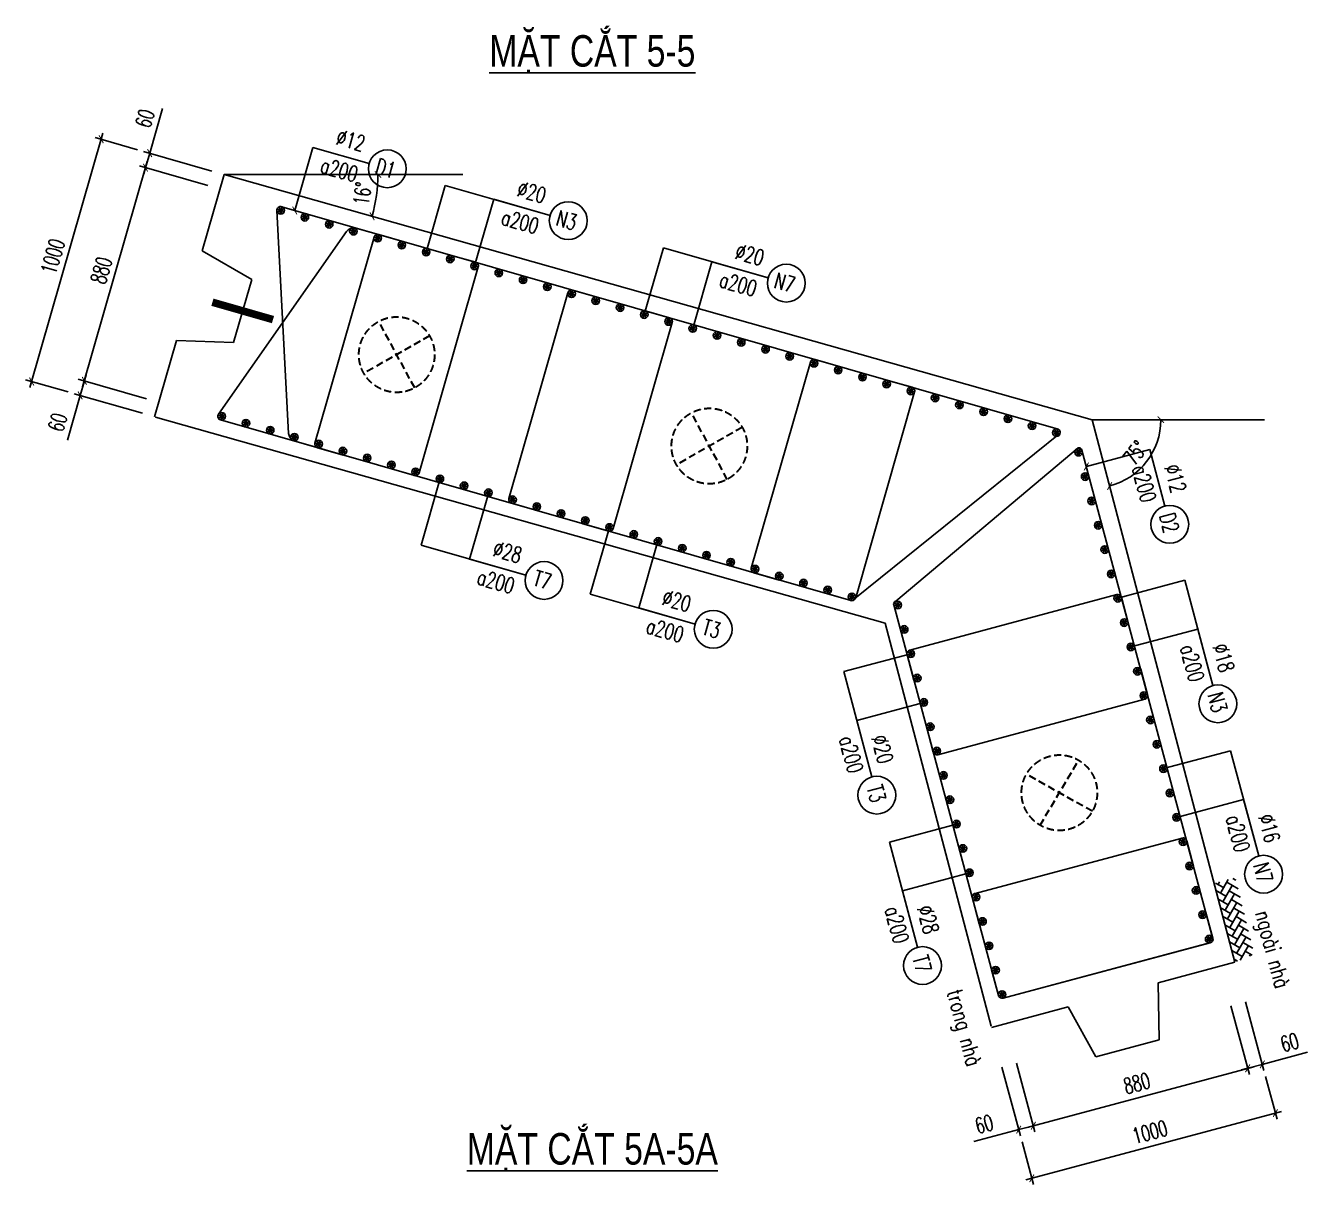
# Model space of a CAD drawing. Header units: millimetres. Extents: x -143483 to 1166745, y -1448440 to -1202244.
# Drawn here: x 737002 to 757333, y -1233263 to -1214871 of the extents above; entities that cross this region are included whole.
import ezdxf
from ezdxf.enums import TextEntityAlignment as Align

# ---------------------------------------------------------------- set-up
doc = ezdxf.new("R2010")
doc.units = ezdxf.units.MM
doc.header["$LTSCALE"] = 30
doc.header["$PDMODE"] = 3
doc.linetypes.add('DASHED', pattern=[19.05, 12.7, -6.35])
doc.layers.get('0').update_dxf_attribs({"lineweight": 9})
doc.layers.get('Defpoints').update_dxf_attribs({"lineweight": 9})
for name, color, linetype in [('ccu11-Cotthep', 9, 'Continuous'), ('ccu11-Dim', 8, 'Continuous'), ('ccu11-Hatch', 8, 'Continuous'), ('ccu11-Text', 31, 'Continuous'), ('ccu11-Thay', 7, 'Continuous'), ('ccu11-Thep', 4, 'Continuous'), ('ccu11-Thep doc', 4, 'Continuous'), ('ccu11-Thepdai', 6, 'Continuous'), ('Xref_ST_MBDV Cot vach 30.7.2022$0$Xref_ST_MBDV Cot vach 30.7.2022|Xref_ST_MBDV Cot vach 30.7.2022|Xref_ST_MBDV Cot vach 30.7.2022|Xref_ST_MBDV Cot vach 30.7.2022|ccu12-Thay', 7, 'Continuous')]:
    doc.layers.add(name, color=color, linetype=linetype)
doc.layers.add('ccu11-Khuat', color=9, linetype='DASHED', lineweight=30)
doc.layers.add('Vicom_thep doc', color=1, linetype='Continuous', lineweight=35)
doc.styles.add('ccu11-dim', font='vnsimli.shx', dxfattribs={"width": 0.65, "bigfont": 'bigfont.shx'})
doc.styles.add('ccu11-VnAvH-B', font='VHAVANB.TTF')
doc.styles.add('ccu11-vnsimli', font='vnsimli.shx', dxfattribs={"width": 0.8, "bigfont": 'vns.shx'})
doc.styles.add('ccu11-vnsimple', font='vnsimple.shx', dxfattribs={"bigfont": 'bigfont.shx'})
doc.styles.add('ccu11_simli', font='vnsimli.shx', dxfattribs={"width": 0.8})
doc.dimstyles.new('ccu11-100', dxfattribs={"dimscale": 100, "dimtxt": 2.5, "dimasz": 1, "dimexe": 1, "dimexo": 2, "dimgap": 1, "dimtad": 1, "dimdec": 0, "dimdsep": 46, "dimtxsty": 'ccu11-dim', "dimblk": 'ARCHTICK', "dimcen": -1, "dimdle": 1, "dimclrd": 256, "dimclre": 256, "dimclrt": 3, "dimadec": 0, "dimazin": 2, "dimtfac": 0.1, "dimtdec": 0, "dimtmove": 0, "dimatfit": 1, "dimldrblk": 'ARCHTICK', "dimfxl": 0, "dimtvp": 0.833333, "dimtolj": 1, "dimtzin": 12, "dimarcsym": 0})
doc.dimstyles.new('ccu11-100x4', dxfattribs={"dimscale": 100, "dimtxt": 2.5, "dimasz": 1, "dimexe": 1, "dimexo": 2, "dimgap": 1, "dimtad": 1, "dimdec": 0, "dimlfac": 0.25, "dimdsep": 46, "dimtxsty": 'ccu11-dim', "dimblk": 'ARCHTICK', "dimcen": -1, "dimdle": 1, "dimclrd": 256, "dimclre": 256, "dimclrt": 3, "dimadec": 0, "dimazin": 2, "dimtfac": 0.1, "dimtdec": 0, "dimtmove": 0, "dimatfit": 1, "dimldrblk": 'ARCHTICK', "dimfxl": 0, "dimtvp": 0.833333, "dimtolj": 1, "dimtzin": 12, "dimarcsym": 0})

# ---------------------------------------------------------------- blocks, each defined once
blk = doc.blocks.new('_ARCHTICK')
at = {"color": 0, "linetype": 'ByBlock', "const_width": 0.15}
blk.add_lwpolyline([(-0.5, -0.5), (0.5, 0.5)], dxfattribs=at)
blk = doc.blocks.new('*D3064')
at = {"layer": 'ccu11-Dim', "lineweight": -2, "transparency": 16777216}
blk.add_arc((740151, -1217234), 2439, 344.2212, 360, dxfattribs=at)
at = {"layer": 'Defpoints', "color": 0, "transparency": 16777216}
for p in [(740151, -1217234), (740151, -1217234), (743937, -1217234), (742549, -1217680), (753922, -1221126)]:
    blk.add_point(p, dxfattribs=at)
at = {"layer": 'ccu11-Dim', "lineweight": -2, "transparency": 16777216, "xscale": 100, "yscale": 100, "zscale": 100}
for p, rotation in [((742590, -1217234), 89.9999999999996), ((742498, -1217897), 254.2212265879957)]:
    blk.add_blockref('_ARCHTICK', p, dxfattribs=dict(at, rotation=rotation))
at = {"layer": 'ccu11-Dim', "color": 3, "transparency": 16777216, "insert": (742344, -1217538), "char_height": 250, "attachment_point": 5, "rotation": 82.1106, "style": 'ccu11-dim'}
blk.add_mtext('\\A1;16\\M+1818B', dxfattribs=at)
blk = doc.blocks.new('*D3065')
at = {"layer": 'ccu11-Dim', "lineweight": -2, "transparency": 16777216}
blk.add_arc((753922, -1221126), 1088, 284.7218, 0, dxfattribs=at)
at = {"layer": 'Defpoints', "color": 0, "transparency": 16777216}
for p in [(753922, -1221126), (753922, -1221126), (756652, -1221126), (754619, -1221961), (756184, -1229736)]:
    blk.add_point(p, dxfattribs=at)
at = {"layer": 'ccu11-Dim', "lineweight": -2, "transparency": 16777216, "xscale": 100, "yscale": 100, "zscale": 100}
for p, rotation in [((755010, -1221126), 90.00000000000064), ((754198, -1222178), 194.7218464302534)]:
    blk.add_blockref('_ARCHTICK', p, dxfattribs=dict(at, rotation=rotation))
at = {"layer": 'ccu11-Dim', "color": 3, "transparency": 16777216, "insert": (754605, -1221653), "char_height": 250, "attachment_point": 5, "rotation": 52.3609, "style": 'ccu11-dim'}
blk.add_mtext('\\A1;75\\M+1818B', dxfattribs=at)
blk = doc.blocks.new('*D3111')
at = {"layer": 'ccu11-Dim', "linetype": 'ByBlock', "lineweight": -2, "ltscale": 30, "transparency": 16777216}
for p, q in [((738970, -1216896), (739174, -1216185)), ((739958, -1217179), (738874, -1216868)), ((738904, -1217126), (738970, -1216896)), ((739892, -1217410), (738808, -1217099)), ((738904, -1217126), (738876, -1217222))]:
    blk.add_line(p, q, dxfattribs=at)
at = {"layer": 'Defpoints', "color": 0, "linetype": 'ByBlock', "ltscale": 30, "transparency": 16777216}
for p in [(738904, -1217126), (740151, -1217234), (740085, -1217465)]:
    blk.add_point(p, dxfattribs=at)
at = {"layer": 'ccu11-Dim', "linetype": 'ByBlock', "lineweight": -2, "ltscale": 30, "transparency": 16777216, "xscale": 100, "yscale": 100, "zscale": 100}
for p, rotation in [((738970, -1216896), 254.0000000005541), ((738904, -1217126), 74.0000000005541)]:
    blk.add_blockref('_ARCHTICK', p, dxfattribs=dict(at, rotation=rotation))
at = {"layer": 'ccu11-Dim', "color": 3, "linetype": 'ByBlock', "ltscale": 30, "transparency": 16777216, "insert": (738894, -1216345), "char_height": 250, "attachment_point": 5, "rotation": 74, "style": 'ccu11-dim'}
blk.add_mtext('\\A1;60', dxfattribs=at)
blk = doc.blocks.new('*D3112')
at = {"layer": 'ccu11-Dim', "linetype": 'ByBlock', "lineweight": -2, "ltscale": 30, "transparency": 16777216}
for p, q in [((738931, -1217030), (737906, -1220606)), ((739892, -1217410), (738808, -1217099)), ((738922, -1220793), (737837, -1220482))]:
    blk.add_line(p, q, dxfattribs=at)
at = {"layer": 'Defpoints', "color": 0, "linetype": 'ByBlock', "ltscale": 30, "transparency": 16777216}
for p in [(740085, -1217465), (737934, -1220510), (739114, -1220849)]:
    blk.add_point(p, dxfattribs=at)
at = {"layer": 'ccu11-Dim', "linetype": 'ByBlock', "lineweight": -2, "ltscale": 30, "transparency": 16777216, "xscale": 100, "yscale": 100, "zscale": 100}
for p, rotation in [((738904, -1217126), 74.0000000005541), ((737934, -1220510), 254.0000000005541)]:
    blk.add_blockref('_ARCHTICK', p, dxfattribs=dict(at, rotation=rotation))
at = {"layer": 'ccu11-Dim', "color": 3, "linetype": 'ByBlock', "ltscale": 30, "transparency": 16777216, "insert": (738202, -1218756), "char_height": 250, "attachment_point": 5, "rotation": 74, "style": 'ccu11-dim'}
blk.add_mtext('\\A1;880', dxfattribs=at)
blk = doc.blocks.new('*D3113')
at = {"layer": 'ccu11-Dim', "linetype": 'ByBlock', "lineweight": -2, "ltscale": 30, "transparency": 16777216}
for p, q in [((738922, -1220793), (737837, -1220482)), ((737934, -1220510), (737961, -1220414)), ((737934, -1220510), (737867, -1220741)), ((737867, -1220741), (737664, -1221452)), ((738856, -1221024), (737771, -1220713))]:
    blk.add_line(p, q, dxfattribs=at)
at = {"layer": 'Defpoints', "color": 0, "linetype": 'ByBlock', "ltscale": 30, "transparency": 16777216}
for p in [(737934, -1220510), (739114, -1220849), (739048, -1221079)]:
    blk.add_point(p, dxfattribs=at)
at = {"layer": 'ccu11-Dim', "linetype": 'ByBlock', "lineweight": -2, "ltscale": 30, "transparency": 16777216, "xscale": 100, "yscale": 100, "zscale": 100}
for p, rotation in [((737934, -1220510), 254.0000000005541), ((737867, -1220741), 74.0000000005541)]:
    blk.add_blockref('_ARCHTICK', p, dxfattribs=dict(at, rotation=rotation))
at = {"layer": 'ccu11-Dim', "color": 3, "linetype": 'ByBlock', "ltscale": 30, "transparency": 16777216, "insert": (737511, -1221167), "char_height": 250, "attachment_point": 5, "rotation": 74, "style": 'ccu11-dim'}
blk.add_mtext('\\A1;60', dxfattribs=at)
blk = doc.blocks.new('*D3114')
at = {"layer": 'ccu11-Dim', "linetype": 'ByBlock', "lineweight": -2, "ltscale": 30, "transparency": 16777216}
for p, q in [((738228, -1216579), (737071, -1220616)), ((738778, -1216841), (738105, -1216648)), ((737675, -1220686), (737002, -1220493))]:
    blk.add_line(p, q, dxfattribs=at)
at = {"layer": 'Defpoints', "color": 0, "linetype": 'ByBlock', "ltscale": 30, "transparency": 16777216}
for p in [(738970, -1216896), (737098, -1220520), (737867, -1220741)]:
    blk.add_point(p, dxfattribs=at)
at = {"layer": 'ccu11-Dim', "linetype": 'ByBlock', "lineweight": -2, "ltscale": 30, "transparency": 16777216, "xscale": 100, "yscale": 100, "zscale": 100}
for p, rotation in [((738201, -1216675), 74.0000000005541), ((737098, -1220520), 254.0000000005541)]:
    blk.add_blockref('_ARCHTICK', p, dxfattribs=dict(at, rotation=rotation))
at = {"layer": 'ccu11-Dim', "color": 3, "linetype": 'ByBlock', "ltscale": 30, "transparency": 16777216, "insert": (737433, -1218536), "char_height": 250, "attachment_point": 5, "rotation": 74, "style": 'ccu11-dim'}
blk.add_mtext('\\A1;1000', dxfattribs=at)
blk = doc.blocks.new('*D3115')
at = {"layer": 'ccu11-Dim', "linetype": 'ByBlock', "lineweight": -2, "ltscale": 30, "transparency": 16777216}
for p, q in [((756121, -1230428), (756413, -1231517)), ((756353, -1230365), (756645, -1231455)), ((756619, -1231359), (757333, -1231167)), ((756387, -1231421), (756291, -1231447)), ((756387, -1231421), (756619, -1231359))]:
    blk.add_line(p, q, dxfattribs=at)
at = {"layer": 'Defpoints', "color": 0, "linetype": 'ByBlock', "ltscale": 30, "transparency": 16777216}
for p in [(756069, -1230234), (756301, -1230172), (756387, -1231421)]:
    blk.add_point(p, dxfattribs=at)
at = {"layer": 'ccu11-Dim', "linetype": 'ByBlock', "lineweight": -2, "ltscale": 30, "transparency": 16777216, "xscale": 100, "yscale": 100, "zscale": 100}
for p, rotation in [((756387, -1231421), 14.99999999563664), ((756619, -1231359), 194.9999999956366)]:
    blk.add_blockref('_ARCHTICK', p, dxfattribs=dict(at, rotation=rotation))
at = {"layer": 'ccu11-Dim', "color": 3, "linetype": 'ByBlock', "ltscale": 30, "transparency": 16777216, "insert": (757052, -1231010), "char_height": 250, "attachment_point": 5, "rotation": 15, "style": 'ccu11-dim'}
blk.add_mtext('\\A1;60', dxfattribs=at)
blk = doc.blocks.new('*D3116')
at = {"layer": 'ccu11-Dim', "linetype": 'ByBlock', "lineweight": -2, "ltscale": 30, "transparency": 16777216}
for p, q in [((756121, -1230428), (756413, -1231517)), ((752721, -1231339), (753013, -1232429)), ((756484, -1231395), (752891, -1232358))]:
    blk.add_line(p, q, dxfattribs=at)
at = {"layer": 'Defpoints', "color": 0, "linetype": 'ByBlock', "ltscale": 30, "transparency": 16777216}
for p in [(756069, -1230234), (752669, -1231145), (752987, -1232332)]:
    blk.add_point(p, dxfattribs=at)
at = {"layer": 'ccu11-Dim', "linetype": 'ByBlock', "lineweight": -2, "ltscale": 30, "transparency": 16777216, "xscale": 100, "yscale": 100, "zscale": 100}
for p, rotation in [((756387, -1231421), 14.99999999563664), ((752987, -1232332), 194.9999999956366)]:
    blk.add_blockref('_ARCHTICK', p, dxfattribs=dict(at, rotation=rotation))
at = {"layer": 'ccu11-Dim', "color": 3, "linetype": 'ByBlock', "ltscale": 30, "transparency": 16777216, "insert": (754629, -1231659), "char_height": 250, "attachment_point": 5, "rotation": 15, "style": 'ccu11-dim'}
blk.add_mtext('\\A1;880', dxfattribs=at)
blk = doc.blocks.new('*D3117')
at = {"layer": 'ccu11-Dim', "linetype": 'ByBlock', "lineweight": -2, "ltscale": 30, "transparency": 16777216}
for p, q in [((752489, -1231401), (752781, -1232491)), ((752721, -1231339), (753013, -1232429)), ((752755, -1232394), (752041, -1232585)), ((752987, -1232332), (752755, -1232394)), ((752987, -1232332), (753084, -1232306))]:
    blk.add_line(p, q, dxfattribs=at)
at = {"layer": 'Defpoints', "color": 0, "linetype": 'ByBlock', "ltscale": 30, "transparency": 16777216}
for p in [(752438, -1231208), (752669, -1231145), (752987, -1232332)]:
    blk.add_point(p, dxfattribs=at)
at = {"layer": 'ccu11-Dim', "linetype": 'ByBlock', "lineweight": -2, "ltscale": 30, "transparency": 16777216, "xscale": 100, "yscale": 100, "zscale": 100}
for p, rotation in [((752987, -1232332), 194.9999999956366), ((752755, -1232394), 14.99999999563664)]:
    blk.add_blockref('_ARCHTICK', p, dxfattribs=dict(at, rotation=rotation))
at = {"layer": 'ccu11-Dim', "color": 3, "linetype": 'ByBlock', "ltscale": 30, "transparency": 16777216, "insert": (752207, -1232308), "char_height": 250, "attachment_point": 5, "rotation": 15, "style": 'ccu11-dim'}
blk.add_mtext('\\A1;60', dxfattribs=at)
blk = doc.blocks.new('*D3118')
at = {"layer": 'ccu11-Dim', "linetype": 'ByBlock', "lineweight": -2, "ltscale": 30, "transparency": 16777216}
for p, q in [((756671, -1231552), (756852, -1232228)), ((756923, -1232106), (752866, -1233193)), ((752807, -1232587), (752988, -1233263))]:
    blk.add_line(p, q, dxfattribs=at)
at = {"layer": 'Defpoints', "color": 0, "linetype": 'ByBlock', "ltscale": 30, "transparency": 16777216}
for p in [(756619, -1231359), (752755, -1232394), (752963, -1233167)]:
    blk.add_point(p, dxfattribs=at)
at = {"layer": 'ccu11-Dim', "linetype": 'ByBlock', "lineweight": -2, "ltscale": 30, "transparency": 16777216, "xscale": 100, "yscale": 100, "zscale": 100}
for p, rotation in [((756826, -1232132), 14.99999999563664), ((752963, -1233167), 194.9999999956366)]:
    blk.add_blockref('_ARCHTICK', p, dxfattribs=dict(at, rotation=rotation))
at = {"layer": 'ccu11-Dim', "color": 3, "linetype": 'ByBlock', "ltscale": 30, "transparency": 16777216, "insert": (754836, -1232432), "char_height": 250, "attachment_point": 5, "rotation": 15, "style": 'ccu11-dim'}
blk.add_mtext('\\A1;1000', dxfattribs=at)
blk = doc.blocks.new('MCT')
at = {"ltscale": 0.005}
for p, q in [((-0.49, 0), (0.49, 0)), ((0.35, -0.35), (-0.35, 0.35)), ((-0.35, -0.35), (0.35, 0.35)), ((0, -0.49), (0, 0.49))]:
    blk.add_line(p, q, dxfattribs=at)
blk.add_circle((0, 0), 0.492, dxfattribs=at)
blk = doc.blocks.new('*U1355')
at = {"layer": 'ccu11-Thep doc', "xscale": -121.9200000001001, "yscale": 121.9200000001001, "zscale": 121.92, "rotation": 270}
blk.add_blockref('MCT', (0, 0), dxfattribs=at)
blk = doc.blocks.new('*U1356')
at = {"layer": 'ccu11-Thep doc', "color": 0, "linetype": 'ByBlock', "lineweight": -2, "transparency": 16777216}
for p in [(0, 0), (800, 0), (1600, 0), (2400, 0), (3200, 0), (4000, 0), (4800, 0), (5600, 0), (6400, 0), (7200, 0), (8000, 0), (8800, 0), (9600, 0), (10400, 0), (11200, 0), (12000, 0), (12800, 0)]:
    blk.add_blockref('*U1355', p, dxfattribs=at)
blk = doc.blocks.new('SHD')
at = {"layer": 'ccu11-Cotthep'}
blk.add_circle((300, 0), 300, dxfattribs=at)
at = {"layer": 'ccu11-Cotthep', "color": 31, "style": 'ccu11_simli', "width": 0.8}
blk.add_attdef('DK', text='', height=250, dxfattribs=at).set_placement((-101, 65), align=Align.BOTTOM_RIGHT)
blk.add_attdef('KH', text='', height=250, dxfattribs=at).set_placement((300, 0), align=Align.MIDDLE)
blk.add_attdef('KC', text='', height=250, dxfattribs=at).set_placement((-101, -142), align=Align.TOP_RIGHT)
blk = doc.blocks.new('*U1357')
at = {"layer": 'ccu11-Thep doc', "xscale": -121.9200000001001, "yscale": 121.9200000001001, "zscale": 121.92, "rotation": 270}
blk.add_blockref('MCT', (0, 0), dxfattribs=at)
blk = doc.blocks.new('*U1358')
at = {"layer": 'ccu11-Thep doc', "color": 0, "linetype": 'ByBlock', "lineweight": -2, "transparency": 16777216}
for p in [(0, 0), (800, 0), (1600, 0), (2400, 0), (3200, 0), (4000, 0), (4800, 0), (5600, 0), (6400, 0), (7200, 0), (8000, 0), (8800, 0), (9600, 0), (10400, 0)]:
    blk.add_blockref('*U1357', p, dxfattribs=at)
blk = doc.blocks.new('*U1373')
at = {"layer": 'ccu11-Thep doc', "xscale": -121.9200000001001, "yscale": 121.9200000001001, "zscale": 121.92, "rotation": 270}
blk.add_blockref('MCT', (0, 0), dxfattribs=at)
blk = doc.blocks.new('*U1374')
at = {"layer": 'ccu11-Thep doc', "color": 0, "linetype": 'ByBlock', "lineweight": -2, "transparency": 16777216}
for p in [(0, 0), (800, 0), (1600, 0), (2400, 0), (3200, 0), (4000, 0), (4800, 0), (5600, 0), (6400, 0), (7200, 0), (8000, 0)]:
    blk.add_blockref('*U1373', p, dxfattribs=at)
blk = doc.blocks.new('*U1371')
at = {"layer": 'ccu11-Thep doc', "xscale": -121.9200000001001, "yscale": 121.9200000001001, "zscale": 121.92, "rotation": 270}
blk.add_blockref('MCT', (0, 0), dxfattribs=at)
blk = doc.blocks.new('*U1372')
at = {"layer": 'ccu11-Thep doc', "color": 0, "linetype": 'ByBlock', "lineweight": -2, "transparency": 16777216}
for p in [(0, 0), (800, 0), (1600, 0), (2400, 0), (3200, 0), (4000, 0), (4800, 0), (5600, 0), (6400, 0)]:
    blk.add_blockref('*U1371', p, dxfattribs=at)
blk = doc.blocks.new('ccu11_block_thep')
at = {"layer": 'ccu11-Thep', "color": 3}
for p, q in [((-0.4, 0), (0.4, 0)), ((-0.28, 0.28), (0.28, -0.28)), ((0.28, 0.28), (-0.28, -0.28)), ((0, 0.4), (0, -0.4))]:
    blk.add_line(p, q, dxfattribs=at)
at = {"layer": 'ccu11-Thep', "color": 1, "const_width": 0.0667}
blk.add_lwpolyline([(-0.4, 0, 1), (0.4, 0, 1), (-0.4, 0, 1)], format="xyb", dxfattribs=at)
at = {"layer": 'ccu11-Thep', "color": 1}
blk.add_circle((0, 0), 0.4, dxfattribs=at)
blk = doc.blocks.new('*U1377')
at = {"layer": 'Vicom_thep doc', "xscale": -150, "yscale": 150, "zscale": 150, "rotation": 180}
blk.add_blockref('ccu11_block_thep', (0, 0), dxfattribs=at)
blk = doc.blocks.new('*U1378')
at = {"layer": 'ccu11-Thep doc', "color": 0, "linetype": 'ByBlock', "lineweight": -2, "transparency": 16777216}
for p in [(0, 0), (800, 0), (1600, 0), (2400, 0), (3200, 0), (4000, 0), (4800, 0), (5600, 0), (6400, 0), (7200, 0), (8000, 0), (8800, 0), (9600, 0)]:
    blk.add_blockref('*U1377', p, dxfattribs=at)
blk = doc.blocks.new('*U1375')
at = {"layer": 'Vicom_thep doc', "xscale": -150, "yscale": 150, "zscale": 150, "rotation": 180}
blk.add_blockref('ccu11_block_thep', (0, 0), dxfattribs=at)
blk = doc.blocks.new('*U1376')
at = {"layer": 'ccu11-Thep doc', "color": 0, "linetype": 'ByBlock', "lineweight": -2, "transparency": 16777216}
for p in [(0, 0), (800, 0), (1600, 0), (2400, 0), (3200, 0), (4000, 0), (4800, 0), (5600, 0)]:
    blk.add_blockref('*U1375', p, dxfattribs=at)
blk = doc.blocks.new('*U1379')
at = {"layer": 'Vicom_thep doc', "xscale": -150, "yscale": 150, "zscale": 150, "rotation": 180}
blk.add_blockref('ccu11_block_thep', (0, 0), dxfattribs=at)
blk = doc.blocks.new('*U1380')
at = {"layer": 'ccu11-Thep doc', "color": 0, "linetype": 'ByBlock', "lineweight": -2, "transparency": 16777216}
for p in [(0, 0), (800, 0), (1600, 0), (2400, 0), (3200, 0), (4000, 0), (4800, 0), (5600, 0), (6400, 0), (7200, 0), (8000, 0), (8800, 0), (9600, 0), (10400, 0), (11200, 0), (12000, 0)]:
    blk.add_blockref('*U1379', p, dxfattribs=at)
blk = doc.blocks.new('*U1381')
at = {"layer": 'Vicom_thep doc', "xscale": -150, "yscale": 150, "zscale": 150, "rotation": 180}
blk.add_blockref('ccu11_block_thep', (0, 0), dxfattribs=at)
blk = doc.blocks.new('*U1382')
at = {"layer": 'ccu11-Thep doc', "color": 0, "linetype": 'ByBlock', "lineweight": -2, "transparency": 16777216}
for p in [(0, 0), (800, 0), (1600, 0), (2400, 0), (3200, 0), (4000, 0), (4800, 0), (5600, 0), (6400, 0), (7200, 0)]:
    blk.add_blockref('*U1381', p, dxfattribs=at)

msp = doc.modelspace()

# ---------------------------------------------------------------- hatches: boundary and pattern name
at = {"layer": 'ccu11-Hatch', "ltscale": 10}
h = msp.add_hatch(dxfattribs=at)
h.set_pattern_fill('AR-HBONE', color=256, scale=25, angle=195, style=0)
h.set_pattern_definition([(330, (1627545.81, 2381998.41), (36.6025404, -136.6025404), [300, -100]), (240, (1627632.41, 2381948.41), (36.6025404, -136.6025404), [300, -100])])
h.paths.add_polyline_path([(756190.63, -1228396.64), (755849.93, -1228487.93), (756184.41, -1229736.25), (756493.34, -1229609.11)])

# ---------------------------------------------------------------- linework, layer by layer
at = {"layer": 'ccu11-Dim'}
for points in [[(740150.73, -1217234.26), (743936.7, -1217234.26)], [(753921.94, -1221125.61), (756651.58, -1221125.61)]]:
    msp.add_lwpolyline(points, dxfattribs=at)
at = {"layer": 'ccu11-Khuat', "ltscale": 0.3}
for p, q in [((743173.26, -1220621.59), (742604.19, -1219565.1)), ((743409.95, -1219796.15), (742367.5, -1220390.54)), ((748132.18, -1222072.74), (747563.12, -1221016.26)), ((748368.87, -1221247.31), (747326.42, -1221841.7)), ((753093.64, -1227563.05), (753706.13, -1226531.14)), ((753923.09, -1227340.8), (752876.69, -1226753.38))]:
    msp.add_line(p, q, dxfattribs=at)
for centre in [(742888.73, -1220093.35), (747847.65, -1221544.5), (753399.89, -1227047.09)]:
    msp.add_circle(centre, 600, dxfattribs=at)
at = {"layer": 'ccu11-Thay'}
for p, q in [((739803.43, -1218445.45), (740150.73, -1217234.26)), ((740588.47, -1218899.42), (739803.43, -1218445.45)), ((740301.81, -1219899.14), (740588.47, -1218899.42)), ((739048.18, -1221079.31), (739395.49, -1219868.12)), ((739395.49, -1219868.12), (740301.81, -1219899.14)), ((756184.41, -1229736.25), (754967.35, -1230062.36)), ((754967.35, -1230062.36), (754982.54, -1230969.09)), ((753537.77, -1230445.41), (752320.71, -1230771.53)), ((753977.98, -1231238.26), (753537.77, -1230445.41)), ((754982.54, -1230969.09), (753977.98, -1231238.26))]:
    msp.add_line(p, q, dxfattribs=at)
at = {"layer": 'ccu11-Thep', "const_width": 120}
msp.add_lwpolyline([(740926, -1219537.16), (739964.74, -1219261.53)], dxfattribs=at)
at = {"layer": 'ccu11-Thepdai'}
for points in [[(742918.57, -1218277.6), (742226.01, -1218079.01, 0.23620228), (742093.01, -1218137.36), (740061.34, -1221036.41, 0.5204497), (740093.36, -1221129.33), (750091.94, -1223996.38, 0.41421356), (750153.79, -1223962.1), (753413.11, -1221338.87, 0.41421356), (753378.83, -1221277.03), (741063.6, -1217745.69, 0.5204497), (740987.21, -1217807.53), (741173.9, -1221342.69, 0.23620228), (741255.77, -1221462.65), (741948.33, -1221661.24)], [(743006.81, -1218302.9), (742603.08, -1218187.13, 0.41421356), (742528.87, -1218228.27), (741591.7, -1221496.56, 0.41421356), (741632.84, -1221570.77), (742036.57, -1221686.54)], [(743737.37, -1218512.38), (744141.1, -1218628.15, -0.41421356), (744182.24, -1218702.37), (743245.07, -1221970.66, -0.41421356), (743170.86, -1222011.79), (742767.13, -1221896.03)], [(746082.85, -1219184.94), (745679.12, -1219069.17, 0.41421356), (745604.91, -1219110.31), (744667.74, -1222378.6, 0.41421356), (744708.88, -1222452.81), (745112.61, -1222568.58)], [(746813.41, -1219394.42), (747217.14, -1219510.19, -0.41421356), (747258.28, -1219584.41), (746321.11, -1222852.7, -0.41421356), (746246.9, -1222893.83), (745843.17, -1222778.07)], [(749927.9, -1220287.49), (749524.17, -1220171.72, 0.41421356), (749449.95, -1220212.86), (748512.79, -1223481.15, 0.41421356), (748553.92, -1223555.36), (748957.65, -1223671.13)], [(750658.49, -1220496.71), (751062.3, -1220612.2, -0.41421356), (751103.49, -1220686.39), (750168.57, -1223955.32, -0.41421356), (750094.38, -1223996.51), (749690.57, -1223881.02)], [(750772.46, -1224066.11), (752433.47, -1230265.08, 0.41421356), (752506.96, -1230307.51), (755800.77, -1229424.94, 0.41421356), (755836.12, -1229363.7), (753758.41, -1221609.59, 0.41421356), (753697.18, -1221574.23), (750807.82, -1224004.87, 0.41421356), (750772.46, -1224066.11)], [(754492.85, -1224350.54), (754384.15, -1223944.86, 0.41421356), (754310.66, -1223902.43), (751026.51, -1224782.41, 0.41421356), (750984.09, -1224855.9), (751092.79, -1225261.59)], [(754689.55, -1225084.65), (754798.26, -1225490.34, -0.41421356), (754755.83, -1225563.82), (751471.68, -1226443.81, -0.41421356), (751398.2, -1226401.38), (751289.49, -1225995.69)], [(755528.13, -1228214.25), (755419.42, -1227808.56, 0.41421356), (755345.94, -1227766.13), (752061.79, -1228646.12, 0.41421356), (752019.36, -1228719.6), (752128.07, -1229125.29)], [(755724.83, -1228948.35), (755833.53, -1229354.04, -0.41421356), (755791.11, -1229427.52), (752506.96, -1230307.51, -0.41421356), (752433.47, -1230265.08), (752324.77, -1229859.39)]]:
    msp.add_lwpolyline(points, format="xyb", dxfattribs=at)
at = {"layer": 'Xref_ST_MBDV Cot vach 30.7.2022$0$Xref_ST_MBDV Cot vach 30.7.2022|Xref_ST_MBDV Cot vach 30.7.2022|Xref_ST_MBDV Cot vach 30.7.2022|Xref_ST_MBDV Cot vach 30.7.2022|ccu12-Thay', "ltscale": 10}
for p, q in [((753921.94, -1221125.61), (740150.73, -1217234.26)), ((739063.04, -1221083.53), (750634.23, -1224353.22)), ((756184.41, -1229736.25), (753921.94, -1221125.61)), ((750634.23, -1224353.22), (752315.73, -1230752.76))]:
    msp.add_line(p, q, dxfattribs=at)

# ---------------------------------------------------------------- block references
at = {"layer": 'ccu11-Cotthep'}
ref = msp.add_blockref('SHD', (742450.74, -1217061.16), dxfattribs=dict(at, rotation=344))
ref.add_attrib('KH', 'D1', dxfattribs={"color": 31, "height": 250, "rotation": 344, "style": 'ccu11-vnsimple', "width": 0.7}).set_placement((742715.09, -1217136.96), align=Align.MIDDLE_CENTER)
ref.add_attrib('KC', 'a200', dxfattribs={"color": 31, "height": 250, "rotation": 344, "style": 'ccu11-vnsimple', "width": 0.7}).set_placement((742011.2, -1217039.16), align=Align.TOP_CENTER)
ref.add_attrib('DK', '`12', dxfattribs={"color": 31, "height": 250, "rotation": 344, "style": 'ccu11-vnsimple', "width": 0.7}).set_placement((742105.38, -1216884.11), align=Align.BOTTOM_CENTER)
ref = msp.add_blockref('SHD', (745320.88, -1217884.16), dxfattribs=dict(at, rotation=344))
ref.add_attrib('KH', 'N3', dxfattribs={"color": 31, "height": 250, "rotation": 344, "style": 'ccu11-vnsimple', "width": 0.7}).set_placement((745585.22, -1217959.96), align=Align.MIDDLE_CENTER)
ref.add_attrib('KC', 'a200', dxfattribs={"color": 31, "height": 250, "rotation": 344, "style": 'ccu11-vnsimple', "width": 0.7}).set_placement((744881.33, -1217862.16), align=Align.TOP_CENTER)
ref.add_attrib('DK', '`20', dxfattribs={"color": 31, "height": 250, "rotation": 344, "style": 'ccu11-vnsimple', "width": 0.7}).set_placement((744975.52, -1217707.11), align=Align.BOTTOM_CENTER)
ref = msp.add_blockref('SHD', (748779.95, -1218876.04), dxfattribs=dict(at, rotation=344))
ref.add_attrib('KH', 'N7', dxfattribs={"color": 31, "height": 250, "rotation": 344, "style": 'ccu11-vnsimple', "width": 0.7}).set_placement((749044.3, -1218951.84), align=Align.MIDDLE_CENTER)
ref.add_attrib('KC', 'a200', dxfattribs={"color": 31, "height": 250, "rotation": 344, "style": 'ccu11-vnsimple', "width": 0.7}).set_placement((748340.41, -1218854.03), align=Align.TOP_CENTER)
ref.add_attrib('DK', '`20', dxfattribs={"color": 31, "height": 250, "rotation": 344, "style": 'ccu11-vnsimple', "width": 0.7}).set_placement((748434.6, -1218698.99), align=Align.BOTTOM_CENTER)
ref = msp.add_blockref('SHD', (755073.21, -1222496.86), dxfattribs=dict(at, rotation=285))
ref.add_attrib('KH', 'D2', dxfattribs={"color": 31, "height": 250, "rotation": 285, "style": 'ccu11-vnsimple', "width": 0.7}).set_placement((755144.39, -1222762.49), align=Align.MIDDLE_CENTER)
ref.add_attrib('KC', 'a200', dxfattribs={"color": 31, "height": 250, "rotation": 285, "style": 'ccu11-vnsimple', "width": 0.7}).set_placement((754865.7, -1222108.76), align=Align.TOP_CENTER)
ref.add_attrib('DK', '`12', dxfattribs={"color": 31, "height": 250, "rotation": 285, "style": 'ccu11-vnsimple', "width": 0.7}).set_placement((755047.1, -1222109.64), align=Align.BOTTOM_CENTER)
ref = msp.add_blockref('SHD', (744937.18, -1223595.36), dxfattribs=dict(at, rotation=344))
ref.add_attrib('KH', 'T7', dxfattribs={"color": 31, "height": 250, "rotation": 344, "style": 'ccu11-vnsimple', "width": 0.7}).set_placement((745201.52, -1223671.16), align=Align.MIDDLE_CENTER)
ref.add_attrib('KC', 'a200', dxfattribs={"color": 31, "height": 250, "rotation": 344, "style": 'ccu11-vnsimple', "width": 0.7}).set_placement((744497.64, -1223573.35), align=Align.TOP_CENTER)
ref.add_attrib('DK', '`28', dxfattribs={"color": 31, "height": 250, "rotation": 344, "style": 'ccu11-vnsimple', "width": 0.7}).set_placement((744591.82, -1223418.31), align=Align.BOTTOM_CENTER)
ref = msp.add_blockref('SHD', (747620.4, -1224369.96), dxfattribs=dict(at, rotation=344))
ref.add_attrib('KH', 'T3', dxfattribs={"color": 31, "height": 250, "rotation": 344, "style": 'ccu11-vnsimple', "width": 0.7}).set_placement((747884.74, -1224445.76), align=Align.MIDDLE_CENTER)
ref.add_attrib('KC', 'a200', dxfattribs={"color": 31, "height": 250, "rotation": 344, "style": 'ccu11-vnsimple', "width": 0.7}).set_placement((747180.86, -1224347.95), align=Align.TOP_CENTER)
ref.add_attrib('DK', '`20', dxfattribs={"color": 31, "height": 250, "rotation": 344, "style": 'ccu11-vnsimple', "width": 0.7}).set_placement((747275.04, -1224192.91), align=Align.BOTTOM_CENTER)
ref = msp.add_blockref('SHD', (755836.55, -1225345.68), dxfattribs=dict(at, rotation=285))
ref.add_attrib('KH', 'N3', dxfattribs={"color": 31, "height": 250, "rotation": 285, "style": 'ccu11-vnsimple', "width": 0.7}).set_placement((755907.73, -1225611.31), align=Align.MIDDLE_CENTER)
ref.add_attrib('KC', 'a200', dxfattribs={"color": 31, "height": 250, "rotation": 285, "style": 'ccu11-vnsimple', "width": 0.7}).set_placement((755629.03, -1224957.58), align=Align.TOP_CENTER)
ref.add_attrib('DK', '`18', dxfattribs={"color": 31, "height": 250, "rotation": 285, "style": 'ccu11-vnsimple', "width": 0.7}).set_placement((755810.44, -1224958.46), align=Align.BOTTOM_CENTER)
ref = msp.add_blockref('SHD', (750426.68, -1226795.25), dxfattribs=dict(at, rotation=285))
ref.add_attrib('KH', 'T3', dxfattribs={"color": 31, "height": 250, "rotation": 285, "style": 'ccu11-vnsimple', "width": 0.7}).set_placement((750497.85, -1227060.88), align=Align.MIDDLE_CENTER)
ref.add_attrib('KC', 'a200', dxfattribs={"color": 31, "height": 250, "rotation": 285, "style": 'ccu11-vnsimple', "width": 0.7}).set_placement((750219.16, -1226407.15), align=Align.TOP_CENTER)
ref.add_attrib('DK', '`20', dxfattribs={"color": 31, "height": 250, "rotation": 285, "style": 'ccu11-vnsimple', "width": 0.7}).set_placement((750400.57, -1226408.03), align=Align.BOTTOM_CENTER)
ref = msp.add_blockref('SHD', (756561.25, -1228050.27), dxfattribs=dict(at, rotation=285))
ref.add_attrib('KH', 'N7', dxfattribs={"color": 31, "height": 250, "rotation": 285, "style": 'ccu11-vnsimple', "width": 0.7}).set_placement((756632.42, -1228315.9), align=Align.MIDDLE_CENTER)
ref.add_attrib('KC', 'a200', dxfattribs={"color": 31, "height": 250, "rotation": 285, "style": 'ccu11-vnsimple', "width": 0.7}).set_placement((756353.73, -1227662.17), align=Align.TOP_CENTER)
ref.add_attrib('DK', '`16', dxfattribs={"color": 31, "height": 250, "rotation": 285, "style": 'ccu11-vnsimple', "width": 0.7}).set_placement((756535.14, -1227663.05), align=Align.BOTTOM_CENTER)
ref = msp.add_blockref('SHD', (751151.37, -1229499.84), dxfattribs=dict(at, rotation=285))
ref.add_attrib('KH', 'T7', dxfattribs={"color": 31, "height": 250, "rotation": 285, "style": 'ccu11-vnsimple', "width": 0.7}).set_placement((751222.55, -1229765.47), align=Align.MIDDLE_CENTER)
ref.add_attrib('KC', 'a200', dxfattribs={"color": 31, "height": 250, "rotation": 285, "style": 'ccu11-vnsimple', "width": 0.7}).set_placement((750943.85, -1229111.75), align=Align.TOP_CENTER)
ref.add_attrib('DK', '`28', dxfattribs={"color": 31, "height": 250, "rotation": 285, "style": 'ccu11-vnsimple', "width": 0.7}).set_placement((751125.26, -1229112.62), align=Align.BOTTOM_CENTER)
at = {"layer": 'ccu11-Thep doc', "xscale": -1}
for name, p, rotation in [('*U1356', (753352.68, -1221331.95), 344), ('*U1358', (750109.61, -1223939.03), 344), ('*U1374', (755775.58, -1229369.57), 285)]:
    msp.add_blockref(name, p, dxfattribs=dict(at, rotation=rotation))
at = {"layer": 'ccu11-Thep doc'}
for name, p, rotation in [('*U1380', (741431.57, -1217913.62), 344), ('*U1378', (740496.99, -1221182.66), 344), ('*U1382', (753808.55, -1222028.53), 285), ('*U1372', (752491.43, -1230249.55), 105), ('*U1376', (750938.51, -1224454), 285)]:
    msp.add_blockref(name, p, dxfattribs=dict(at, rotation=rotation))

# ---------------------------------------------------------------- texts
at = {"layer": 'ccu11-Text', "color": 5, "style": 'ccu11-VnAvH-B', "width": 0.8}
msp.add_text('%%UmÆt c¾t 5-5', height=500, dxfattribs=at).set_placement((745991.64, -1215522.29), align=Align.CENTER)
at = {"layer": 'ccu11-Text', "linetype": 'Continuous', "style": 'ccu11-vnsimli', "width": 0.75}
for s, p in [('ngoµi nhµ', (756663.96, -1229563.52)), ('trong nhµ', (751773.32, -1230809.12))]:
    msp.add_text(s, height=250, rotation=285, dxfattribs=at).set_placement(p, align=Align.CENTER)
at = {"layer": 'ccu11-Text', "color": 6, "style": 'ccu11-VnAvH-B', "width": 0.8}
msp.add_text('%%UmÆt c¾t 5a-5a', height=500, dxfattribs=at).set_placement((745991.64, -1232948.89), align=Align.CENTER)

# ---------------------------------------------------------------- dimensions: what is measured, and where the dimension line sits
at = {"layer": 'ccu11-Dim', "linetype": 'ByBlock', "ltscale": 30}
for base, p1, p2, angle, picture, middle in [((738903.77, -1217126.37), (740150.73, -1217234.26), (740084.58, -1217464.96), 74, '*D3111', (739109.94, -1216407.36)), ((737933.53, -1220510.01), (739048.18, -1221079.31), (739114.33, -1220848.6), 254, '*D3113', (737727.35, -1221229.02)), ((756387.34, -1231420.89), (756301.23, -1230172.24), (756069.41, -1230234.36), 15, '*D3115', (757109.84, -1231227.3)), ((752987.29, -1232331.94), (752437.53, -1231207.52), (752669.35, -1231145.4), 195, '*D3117', (752264.79, -1232525.53))]:
    dim = msp.add_linear_dim(base=base, p1=p1, p2=p2, angle=angle, dimstyle='ccu11-100x4', dxfattribs=at)
    dim.commit()
    dim.dimension.update_dxf_attribs({"geometry": picture, "text_midpoint": middle, "dimtype": 160})
for base, p1, p2, angle, picture, middle in [((737098.36, -1220520.2), (738969.92, -1216895.67), (737867.37, -1220740.71), 74, '*D3114', (737433.35, -1218535.66)), ((752962.52, -1233166.79), (756619.17, -1231358.78), (752755.46, -1232394.05), 15, '*D3118', (754836.14, -1232431.82))]:
    dim = msp.add_linear_dim(base=base, p1=p1, p2=p2, angle=angle, dimstyle='ccu11-100x4', dxfattribs=at)
    dim.commit()
    dim.dimension.update_dxf_attribs({"geometry": picture, "text_midpoint": middle})
at = {"layer": 'ccu11-Dim'}
for base, line1, line2, picture, middle in [((742548.58, -1217679.51), ((753921.94, -1221125.61), (740150.73, -1217234.26)), ((740150.73, -1217234.26), (743936.7, -1217234.26)), '*D3064', (742343.62, -1217538.13)), ((754618.64, -1221961.38), ((756184.41, -1229736.25), (753921.94, -1221125.61)), ((753921.94, -1221125.61), (756651.58, -1221125.61)), '*D3065', (754605.39, -1221652.68))]:
    dim = msp.add_angular_dim_2l(base=base, line1=line1, line2=line2, dimstyle='ccu11-100', dxfattribs=at)
    dim.commit()
    dim.dimension.update_dxf_attribs({"geometry": picture, "text_midpoint": middle})
at = {"layer": 'ccu11-Dim', "linetype": 'ByBlock', "ltscale": 30}
for base, p1, p2, angle, picture, middle in [((737933.53, -1220510.01), (740084.58, -1217464.96), (739114.33, -1220848.6), 74, '*D3112', (738202.36, -1218756.17)), ((752987.29, -1232331.94), (756069.41, -1230234.36), (752669.35, -1231145.4), 15, '*D3116', (754629.08, -1231659.08))]:
    dim = msp.add_linear_dim(base=base, p1=p1, p2=p2, angle=angle, dimstyle='ccu11-100x4', override={"dimtmove": 1}, dxfattribs=at)
    dim.commit()
    dim.dimension.update_dxf_attribs({"geometry": picture, "text_midpoint": middle})

# ---------------------------------------------------------------- leaders
at = {"layer": 'ccu11-Cotthep', "linetype": 'ByBlock', "ltscale": 30}
for points in [[(741270.96, -1217805.15), (741557.73, -1216805.1), (742450.74, -1217061.16)], [(753827.86, -1221868.78), (754832.77, -1221599.51), (755073.21, -1222496.86)]]:
    msp.add_leader(points, dimstyle='ccu11-100x4', dxfattribs=at)
at = {"layer": 'ccu11-Cotthep'}
for points in [[(743355.56, -1218465.32), (743658.85, -1217407.59), (745320.88, -1217884.16)], [(744124.56, -1218685.83), (744427.86, -1217628.1), (745320.88, -1217884.16)], [(746814.63, -1219457.19), (747117.93, -1218399.46), (748779.95, -1218876.04)], [(747583.64, -1219677.7), (747886.94, -1218619.97), (748779.95, -1218876.04)], [(743578.46, -1222061.05), (743275.16, -1223118.78), (744937.18, -1223595.36)], [(744347.47, -1222281.56), (744044.17, -1223339.29), (744937.18, -1223595.36)], [(746261.68, -1222835.65), (745958.38, -1223893.38), (747620.4, -1224369.96)], [(747030.69, -1223056.16), (746727.39, -1224113.89), (747620.4, -1224369.96)], [(754326.19, -1223960.38), (755389.05, -1223675.59), (755836.55, -1225345.68)], [(754533.25, -1224733.13), (755596.11, -1224448.33), (755836.55, -1225345.68)], [(751042.04, -1224840.37), (749979.18, -1225125.16), (750426.68, -1226795.25)], [(751249.1, -1225613.11), (750186.23, -1225897.9), (750426.68, -1226795.25)], [(755050.88, -1226664.98), (756113.75, -1226380.18), (756561.25, -1228050.27)], [(755257.94, -1227437.72), (756320.8, -1227152.92), (756561.25, -1228050.27)], [(751766.74, -1227544.96), (750703.87, -1227829.75), (751151.37, -1229499.84)], [(751973.79, -1228317.7), (750910.93, -1228602.5), (751151.37, -1229499.84)]]:
    msp.add_leader(points, dimstyle='ccu11-100', override={"dimasz": 1.5, "dimgap": 1, "dimtad": 0, "dimldrblk": 'None', "dimfxl": 3, "dimfxlon": 1, "dimtfill": 1, "dimarcsym": 1}, dxfattribs=at)

doc.saveas('drawing.dxf')
